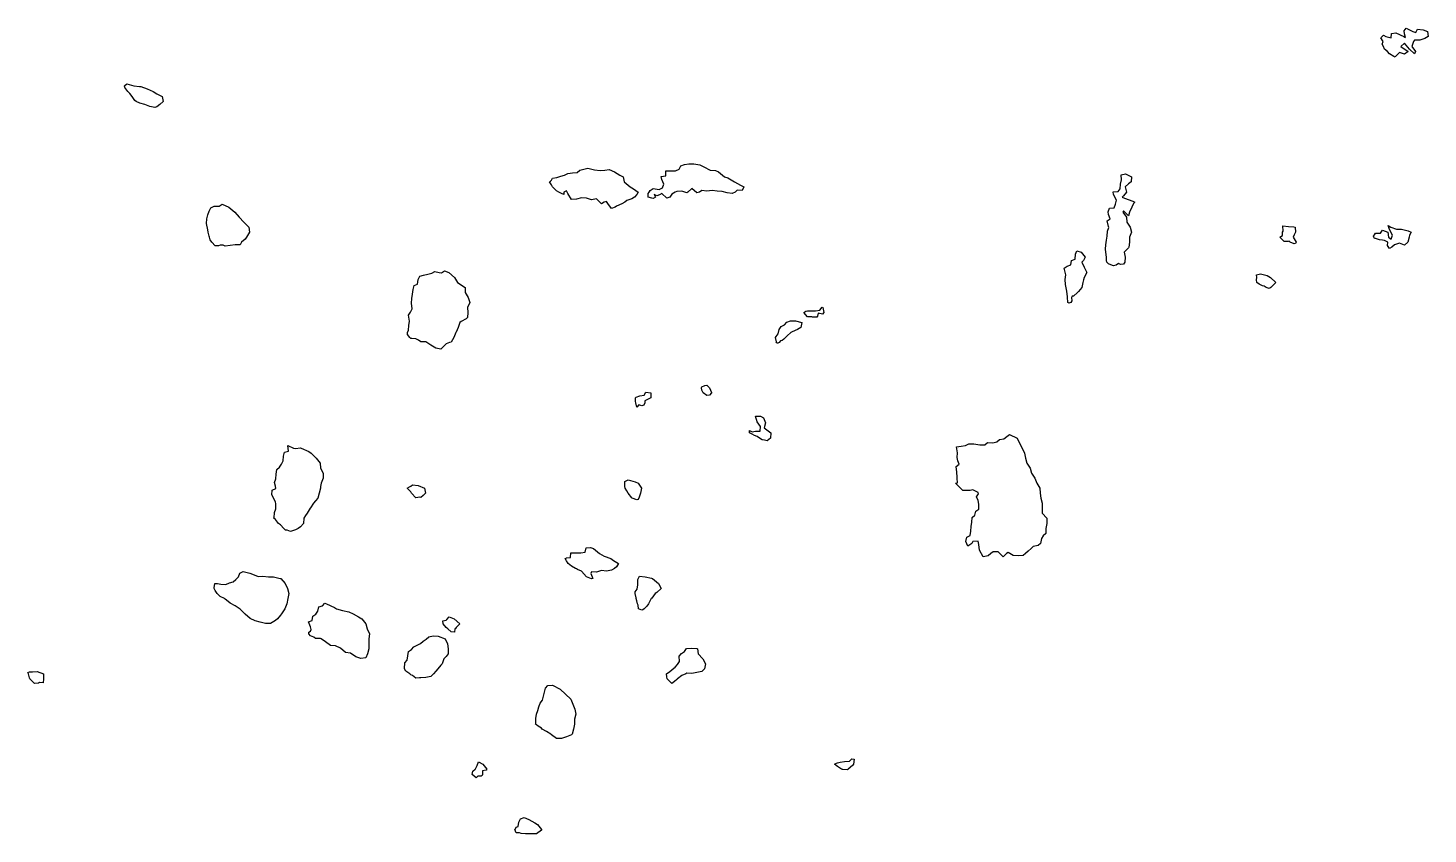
# Model space of a CAD drawing. Extents: x 450006 to 454999, y 6465006 to 6474995.
# Drawn here: x 450700 to 451258, y 6467679 to 6468000 of the extents above; entities that cross this region are included whole.
import ezdxf

# ---------------------------------------------------------------- set-up
doc = ezdxf.new("R2010")
doc.units = 0

msp = doc.modelspace()

# ---------------------------------------------------------------- linework, layer by layer
at = {"layer": '1010'}
for points in [[(451241, 6467991.96), (451240.6, 6467993), (451240.04, 6467993.94), (451240.44, 6467995), (451239.5, 6467996.48), (451240.54, 6467997.44), (451241.52, 6467997), (451243.6, 6467996.38), (451243.78, 6467998.2), (451245.52, 6467998.46), (451248.66, 6467997), (451249.4, 6467996.58), (451249, 6467998), (451248.76, 6467999.22), (451249.64, 6468000.34), (451252.34, 6467999), (451253.46, 6467998.52), (451254.16, 6467999.82), (451256.42, 6467999.56), (451258.16, 6467999), (451258.32, 6467997), (451257, 6467996.12), (451255, 6467995.46), (451253, 6467995.54), (451252.58, 6467995), (451251.84, 6467993), (451253.34, 6467991), (451253, 6467990), (451251, 6467991.9), (451249, 6467994.3), (451247.52, 6467993), (451250.36, 6467991), (451249, 6467989.86), (451247, 6467990.52), (451245.34, 6467989), (451245.24, 6467988.74), (451245, 6467988.8), (451244.66, 6467989), (451243, 6467990), (451242.16, 6467991), (451241, 6467991.96), (451241, 6467991.96)], [(450739, 6467976.58), (450738.84, 6467977), (450738.8, 6467977.18), (450739, 6467977.4), (450739.86, 6467978.12), (450742.62, 6467977.36), (450744.88, 6467977.1), (450745.44, 6467977), (450747.92, 6467976.06), (450750.26, 6467975), (450751.82, 6467974.16), (450753.94, 6467973), (450754.28, 6467971), (450753, 6467969.88), (450751.78, 6467969), (450751, 6467968.64), (450749, 6467969.12), (450747, 6467969.92), (450745, 6467970.36), (450743.46, 6467971), (450743, 6467971.4), (450741.88, 6467973), (450741, 6467974.2), (450740.18, 6467975), (450739, 6467976.58), (450739, 6467976.58)], [(450909, 6467937.8), (450908.24, 6467939), (450908.64, 6467939.34), (450909, 6467939.7), (450909.4, 6467940.58), (450911.16, 6467940.82), (450912.72, 6467941.26), (450914.26, 6467941.72), (450915.6, 6467942.38), (450917.34, 6467942.64), (450919.24, 6467942.74), (450920.32, 6467943.66), (450921.9, 6467944.08), (450923.48, 6467944.5), (450926.12, 6467943.86), (450928.44, 6467943.54), (450930.24, 6467943.74), (450932, 6467943.98), (450934.2, 6467943), (450936.24, 6467941.74), (450937.54, 6467941), (450937.94, 6467939), (450940.42, 6467937), (450941.72, 6467936.26), (450943.58, 6467935), (450943, 6467934.04), (450942.12, 6467933), (450941, 6467932.22), (450939, 6467931.58), (450938.24, 6467931), (450937, 6467930.34), (450935, 6467929.32), (450934.46, 6467929), (450933, 6467928.46), (450931.52, 6467930.46), (450931, 6467931.22), (450929.98, 6467931), (450929, 6467930.34), (450927, 6467932.34), (450925, 6467931.86), (450923, 6467932.54), (450921, 6467932.66), (450919, 6467932.18), (450917, 6467932.02), (450915.52, 6467934.46), (450915, 6467935.46), (450913.98, 6467935), (450913.98, 6467934), (450913, 6467934.36), (450912, 6467935), (450911, 6467935.42), (450909.42, 6467937), (450909, 6467937.8), (450909, 6467937.8)], [(450949, 6467932.52), (450947.54, 6467933), (450947.54, 6467934.44), (450948, 6467935), (450948.32, 6467935.66), (450949.56, 6467936.42), (450952, 6467935.98), (450953.32, 6467936.66), (450953.82, 6467938.16), (450953, 6467940), (450952.74, 6467941.24), (450954.58, 6467941.4), (450954.6, 6467943.38), (450956.56, 6467943.42), (450958.48, 6467943.5), (450959.94, 6467944.04), (450960.58, 6467945.4), (450962, 6467945.98), (450963.7, 6467946.28), (450965.76, 6467946.22), (450968.1, 6467945.88), (450969.78, 6467945), (450972.32, 6467943.66), (450974.44, 6467943.54), (450975.56, 6467943), (450977.98, 6467941), (450979.32, 6467940.66), (450982.02, 6467939), (450984.3, 6467937.68), (450985.68, 6467937), (450985, 6467935.56), (450983, 6467935.68), (450982.26, 6467935), (450981, 6467934.36), (450979, 6467934.64), (450977, 6467935.18), (450975, 6467935.36), (450973, 6467935.6), (450971, 6467935.38), (450969, 6467935.56), (450967.98, 6467935), (450967, 6467934.66), (450965, 6467936.36), (450963.32, 6467935), (450963, 6467934.74), (450961, 6467935.32), (450959, 6467935.22), (450958.32, 6467935), (450957, 6467934.12), (450956.14, 6467933), (450955, 6467932.52), (450953, 6467934.44), (450952.08, 6467933.9), (450951, 6467933.46), (450949.98, 6467934), (450950.44, 6467933), (450949.5, 6467932.48), (450949, 6467932.52), (450949, 6467932.52)], [(451131, 6467906.34), (451130.36, 6467907), (451130.2, 6467907.78), (451130.2, 6467909), (451130.06, 6467909.92), (451129.78, 6467912.2), (451130, 6467913.98), (451130.14, 6467915.84), (451130.52, 6467917.46), (451130.64, 6467919.34), (451131.14, 6467920.84), (451131, 6467921.24), (451130.5, 6467923.48), (451131.64, 6467924.34), (451131, 6467926.1), (451130.86, 6467927.12), (451131.42, 6467928.56), (451133.32, 6467928.66), (451133.76, 6467930.22), (451134.22, 6467931.76), (451133, 6467934), (451132.9, 6467935.08), (451134.84, 6467935.14), (451135.66, 6467936.32), (451135.84, 6467938.14), (451136.18, 6467939.8), (451136.1, 6467941.88), (451137.76, 6467942.22), (451140.22, 6467941), (451140, 6467939), (451139, 6467938.32), (451137.66, 6467937), (451138.16, 6467935), (451137, 6467933.44), (451136.48, 6467933), (451137.42, 6467932.56), (451140.66, 6467931.32), (451141.44, 6467931), (451141, 6467930.46), (451140.28, 6467929), (451139.4, 6467927), (451139, 6467925.56), (451137, 6467927.54), (451136.66, 6467927), (451138.22, 6467925), (451138.36, 6467923), (451139.66, 6467921), (451140.2, 6467919), (451139.38, 6467917), (451139.32, 6467915), (451139.14, 6467913), (451139, 6467912.74), (451137.24, 6467911), (451137.7, 6467909), (451137.54, 6467907), (451137, 6467906.26), (451135.8, 6467906.18), (451135, 6467906.48), (451134.08, 6467905.9), (451133, 6467905.58), (451131.98, 6467906), (451131, 6467906.34), (451131, 6467906.34)], [(450773, 6467916), (450772.74, 6467917), (450772.56, 6467917.42), (450772.28, 6467919), (450772.08, 6467919.9), (450771.52, 6467922.46), (450771.72, 6467924.26), (450772.06, 6467925.92), (450772.6, 6467927.38), (450773.34, 6467928.64), (450774.56, 6467929.42), (450776.58, 6467929.4), (450777.76, 6467930.22), (450780.42, 6467929), (450782.8, 6467927), (450784.6, 6467925), (450786.44, 6467923), (450788.4, 6467921), (450788.74, 6467919), (450787.54, 6467917), (450787, 6467916.2), (450785.5, 6467915), (450785, 6467914), (450783, 6467913.94), (450781, 6467913.72), (450779, 6467913.42), (450778.22, 6467913.76), (450777, 6467913.76), (450776.36, 6467913.62), (450775, 6467913.62), (450773.62, 6467915), (450773, 6467916), (450773, 6467916)], [(451201, 6467915.34), (451199.34, 6467917), (451200.34, 6467917.64), (451200.3, 6467919), (451200.62, 6467919.36), (451200.5, 6467921.48), (451202.78, 6467921.2), (451204.8, 6467921.18), (451205.38, 6467921), (451205.58, 6467919), (451205, 6467917.94), (451204.58, 6467917), (451205.82, 6467915), (451205.52, 6467914.46), (451205, 6467914.34), (451203.44, 6467915), (451203, 6467915.4), (451202.64, 6467915.34), (451201, 6467915.34), (451201, 6467915.34)], [(451237, 6467916.46), (451236.74, 6467917), (451236.6, 6467917.38), (451237, 6467917.98), (451237.42, 6467918.56), (451239.36, 6467918.62), (451240.24, 6467919.74), (451242.32, 6467919), (451242.62, 6467917), (451243.7, 6467916.28), (451244.18, 6467917.8), (451243, 6467920.02), (451242.38, 6467921.6), (451243.54, 6467921), (451245.82, 6467920.16), (451247.8, 6467920.18), (451250.44, 6467919.54), (451251.58, 6467919), (451251, 6467917.76), (451250.76, 6467917), (451250.28, 6467915), (451249, 6467913.8), (451247, 6467914.66), (451245, 6467913.96), (451243.9, 6467913), (451243, 6467912.56), (451242.24, 6467913.74), (451242.32, 6467915), (451241, 6467915.7), (451240.22, 6467915.76), (451239, 6467915.92), (451237.46, 6467916.52), (451237, 6467916.46), (451237, 6467916.46)], [(451115, 6467890.8), (451114.78, 6467891), (451114.8, 6467891.18), (451114.62, 6467893), (451114.7, 6467893.28), (451114.42, 6467895.56), (451113.82, 6467898.16), (451113.78, 6467900.2), (451113.96, 6467902.02), (451113.38, 6467904.6), (451114.52, 6467905.46), (451116, 6467905.98), (451116.3, 6467907.68), (451117.78, 6467908.2), (451117.8, 6467910.18), (451118.38, 6467911.6), (451120.08, 6467911), (451121.76, 6467909), (451121, 6467907.74), (451120.32, 6467907), (451121.32, 6467905), (451122.4, 6467903), (451121.32, 6467901), (451121, 6467900), (451120.78, 6467899), (451120.36, 6467897), (451119, 6467895.4), (451118.58, 6467895), (451117, 6467893.46), (451116.5, 6467893.48), (451116.28, 6467893), (451116.36, 6467891.62), (451115.98, 6467891), (451115.2, 6467890.78), (451115, 6467890.8), (451115, 6467890.8)], [(450853, 6467876.7), (450852.58, 6467877), (450851.7, 6467878.28), (450851.64, 6467879), (450852.04, 6467879.94), (450852.14, 6467881.84), (450852.46, 6467883.52), (450852.08, 6467885.9), (450852.8, 6467887.18), (450853.5, 6467888.48), (450853.24, 6467890.74), (450853.44, 6467892.54), (450853.7, 6467894.28), (450853.88, 6467896.1), (450854.28, 6467897.7), (450855.68, 6467898.3), (450855.86, 6467900.12), (450856.54, 6467901.44), (450858.08, 6467901.9), (450859.7, 6467902.28), (450861.32, 6467902.66), (450862.58, 6467903.4), (450864.28, 6467903), (450865.22, 6467902.76), (450866.44, 6467903.54), (450868.1, 6467903), (450870.36, 6467901), (450871.54, 6467899), (450874.66, 6467897), (450874.66, 6467895), (450875.78, 6467893), (450876.54, 6467891), (450875.54, 6467889), (450875.68, 6467887), (450875.5, 6467885), (450875, 6467884.46), (450873, 6467883.48), (450872.46, 6467883), (450871.9, 6467881), (450871, 6467879.12), (450870.86, 6467879), (450870.1, 6467877), (450869, 6467875.22), (450868.36, 6467875), (450867, 6467874.48), (450865.62, 6467873), (450865, 6467872.44), (450863, 6467872.78), (450861, 6467873.94), (450859, 6467875.28), (450858.72, 6467875.26), (450857, 6467875.34), (450856, 6467875.98), (450855, 6467876.48), (450853.34, 6467876.64), (450853, 6467876.7), (450853, 6467876.7)], [(451191, 6467898.3), (451190.1, 6467899), (451190, 6467899.98), (451190.16, 6467901), (451190, 6467901.98), (451191.56, 6467902.42), (451194.22, 6467901.76), (451195.54, 6467901), (451197.62, 6467899), (451197, 6467898.3), (451195.64, 6467897), (451195.3, 6467896.68), (451195, 6467896.62), (451193.86, 6467897), (451193, 6467897.48), (451192.32, 6467897.66), (451191, 6467898.3), (451191, 6467898.3)], [(451011, 6467885.24), (451009.64, 6467887), (451010.4, 6467887.58), (451011, 6467887.6), (451012.32, 6467887.66), (451014.3, 6467887.68), (451016, 6467887.98), (451016.88, 6467889.1), (451017.12, 6467889), (451017.5, 6467887), (451017, 6467886.4), (451015.24, 6467886.74), (451015, 6467885.54), (451014.78, 6467885.2), (451013, 6467885.2), (451012.74, 6467885.24), (451011, 6467885.24), (451011, 6467885.24)], [(450999, 6467874.84), (450998.62, 6467875), (450998.7, 6467875.28), (450998.28, 6467877), (450998.54, 6467877.44), (450999.42, 6467878.56), (450999.74, 6467880.24), (451000.62, 6467881.36), (451001.86, 6467882.12), (451002.84, 6467883.14), (451004.34, 6467883.64), (451006.3, 6467883.68), (451008.74, 6467883), (451008.34, 6467881), (451007, 6467880.18), (451005, 6467879.34), (451004.38, 6467879), (451003, 6467877.66), (451002.26, 6467877), (451001.66, 6467876.32), (451001, 6467875.84), (451000.28, 6467875.7), (450999.72, 6467875), (450999.2, 6467874.78), (450999, 6467874.84), (450999, 6467874.84)], [(450969, 6467856.08), (450968.78, 6467857), (450968.82, 6467857.16), (450969, 6467857.38), (450970.12, 6467857.86), (450971, 6467858), (450972.06, 6467857), (450972.8, 6467855.18), (450972.82, 6467855), (450971.98, 6467854), (450971, 6467853.88), (450969.5, 6467855), (450969, 6467856.08), (450969, 6467856.08)], [(450943, 6467849.32), (450942.66, 6467851), (450942.46, 6467851.52), (450942.46, 6467853), (450942.74, 6467853.24), (450944.22, 6467853.76), (450945.98, 6467854), (450946.66, 6467855.32), (450948.62, 6467855), (450948.62, 6467853), (450947, 6467852.22), (450946.18, 6467851.8), (450946.2, 6467851), (450945.88, 6467850.1), (450945, 6467849.82), (450943.78, 6467850.2), (450943, 6467849.32), (450943, 6467849.32)], [(450989, 6467838.48), (450988, 6467839), (450988, 6467839.98), (450989, 6467839.4), (450990.3, 6467839.68), (450992.2, 6467839.78), (450992.34, 6467841.64), (450991, 6467843.48), (450990.3, 6467845.68), (450992.3, 6467845.68), (450993.52, 6467845), (450994.26, 6467843), (450993.82, 6467841), (450996.48, 6467839), (450996.24, 6467837), (450995, 6467835.9), (450993.88, 6467836.1), (450993, 6467836.26), (450991.96, 6467837), (450991, 6467837.64), (450989.98, 6467838), (450989, 6467838.48), (450989, 6467838.48)], [(451071, 6467818.1), (451070.04, 6467819), (451070.82, 6467819.16), (451070.72, 6467821), (451070.64, 6467821.34), (451070.56, 6467823.42), (451070.36, 6467825.62), (451071.46, 6467826.52), (451071, 6467827.96), (451070.72, 6467829.26), (451070.84, 6467831.14), (451070.46, 6467833.52), (451072.24, 6467833.74), (451074.02, 6467833.96), (451075.36, 6467834.62), (451077.36, 6467834.62), (451079.7, 6467834.28), (451081.68, 6467834.3), (451082.8, 6467835.18), (451084.84, 6467835.14), (451086.46, 6467835.52), (451087.54, 6467836.44), (451089.32, 6467836.66), (451090.44, 6467837.54), (451091.52, 6467838.46), (451094.66, 6467837), (451095.48, 6467835), (451096.58, 6467833), (451097.56, 6467831), (451097.88, 6467829), (451098.42, 6467827), (451099.84, 6467825), (451100.36, 6467823), (451101.64, 6467821), (451102.46, 6467819), (451103.68, 6467817), (451103.78, 6467815), (451103.98, 6467813), (451104.52, 6467811), (451104.56, 6467809), (451104.54, 6467807), (451106.36, 6467805), (451106.44, 6467803), (451106.06, 6467801), (451105.98, 6467799), (451105, 6467798), (451104.28, 6467797), (451103.9, 6467795), (451103, 6467794.18), (451101, 6467793.74), (451100.12, 6467793), (451099, 6467791.86), (451097.98, 6467791), (451097, 6467790.2), (451095, 6467790), (451093, 6467790.2), (451091, 6467791.44), (451090.34, 6467791), (451089, 6467789.64), (451087, 6467791.6), (451085, 6467791.68), (451084.12, 6467791), (451083, 6467790), (451081, 6467789.62), (451079.62, 6467792.36), (451079.38, 6467794.6), (451079, 6467795.94), (451077, 6467795.78), (451076.56, 6467795), (451075, 6467793.86), (451074.16, 6467795.82), (451074.54, 6467797.44), (451075.82, 6467798.16), (451076.12, 6467799.86), (451076.28, 6467801.7), (451076.52, 6467803.46), (451076.62, 6467805.36), (451077.78, 6467806.2), (451078.16, 6467807.82), (451079.28, 6467808.7), (451079.32, 6467810.66), (451079, 6467812.16), (451078.42, 6467813.56), (451079.22, 6467814.76), (451079, 6467815.24), (451077, 6467816.34), (451075.84, 6467816.14), (451075, 6467816.12), (451073.88, 6467816.1), (451073, 6467816.12), (451072.06, 6467817), (451071, 6467818.1), (451071, 6467818.1)], [(450799, 6467804.5), (450798.34, 6467805), (450798.5, 6467805.48), (450798.6, 6467807), (450798.6, 6467807.38), (450799.2, 6467808.78), (450799.24, 6467810.74), (450799, 6467811.56), (450797.56, 6467814.42), (450797.78, 6467816.2), (450799.16, 6467816.82), (450799, 6467817.84), (450798.68, 6467819.3), (450799.22, 6467820.76), (450799.34, 6467822.64), (450799.56, 6467824.42), (450800.58, 6467825.4), (450801.4, 6467826.58), (450802.14, 6467827.84), (450802.2, 6467829.78), (450802.6, 6467831.38), (450804.18, 6467831.8), (450804.02, 6467833.96), (450806.24, 6467833), (450807.2, 6467832.78), (450808.84, 6467833.14), (450809.34, 6467833), (450812.32, 6467831.66), (450813.3, 6467831), (450815.32, 6467829), (450816.86, 6467827), (450816.92, 6467825), (450818.08, 6467823), (450817.98, 6467821), (450817.26, 6467819), (450817, 6467817.62), (450816.92, 6467817), (450816.46, 6467815), (450815.88, 6467813), (450815, 6467812), (450814.14, 6467811), (450813, 6467809.16), (450812.86, 6467809), (450811.64, 6467807), (450811, 6467806.18), (450810.38, 6467805), (450810.22, 6467803), (450809, 6467801.58), (450808.04, 6467801), (450807, 6467800.44), (450805, 6467799.74), (450803.7, 6467800.28), (450803, 6467800.3), (450802.4, 6467801), (450801, 6467802.42), (450800.26, 6467803), (450799, 6467804.5), (450799, 6467804.5)], [(450939, 6467815.96), (450938.44, 6467817), (450938.28, 6467817.7), (450938.26, 6467819), (450938.28, 6467819.7), (450939.58, 6467820.4), (450942.38, 6467819.6), (450943.62, 6467819), (450944.88, 6467817), (450944.48, 6467815), (450943.9, 6467813), (450943.46, 6467812.52), (450943, 6467812.34), (450941.16, 6467813), (450941, 6467813.12), (450939.62, 6467815), (450939, 6467815.96), (450939, 6467815.96)], [(450853, 6467815.54), (450851.46, 6467817), (450852.42, 6467817.56), (450853, 6467817.78), (450853.7, 6467818.28), (450855.96, 6467818.02), (450858.44, 6467817), (450858.8, 6467815), (450857.84, 6467814.14), (450857, 6467813.3), (450856.56, 6467813.42), (450855, 6467813.22), (450853.22, 6467815), (450853, 6467815.54), (450853, 6467815.54)], [(450915, 6467788.06), (450914.44, 6467789), (450914.82, 6467789.16), (450915, 6467789.2), (450916.6, 6467789.38), (450916.78, 6467791.2), (450918.72, 6467791.26), (450920.7, 6467791.28), (450922.44, 6467791.54), (450922.8, 6467793.18), (450924.54, 6467793.44), (450925.72, 6467793), (450928.16, 6467791), (450930, 6467789.98), (450932.66, 6467789), (450933.74, 6467788.24), (450935.7, 6467787), (450935, 6467785.74), (450934.16, 6467785), (450933, 6467784.3), (450931, 6467783.94), (450929, 6467784.26), (450927, 6467783.52), (450925, 6467783.64), (450924.66, 6467783), (450925.48, 6467781), (450925, 6467780.88), (450923, 6467781.72), (450921, 6467783.98), (450919.36, 6467784.62), (450919, 6467784.86), (450918.64, 6467785), (450917, 6467785.92), (450915.74, 6467787), (450915, 6467788.06), (450915, 6467788.06)], [(450775, 6467776.24), (450774.66, 6467777), (450774.64, 6467777.34), (450774.9, 6467779), (450774.9, 6467779.08), (450775.98, 6467779), (450777.2, 6467778.78), (450779.32, 6467778.66), (450780.72, 6467779.26), (450782.24, 6467779.74), (450783.3, 6467780.68), (450784.28, 6467781.7), (450784.84, 6467783.14), (450786.14, 6467783.84), (450788.88, 6467783.1), (450789.24, 6467783), (450792.16, 6467781.82), (450793.96, 6467782.02), (450796.26, 6467781.72), (450798.3, 6467781.68), (450800.9, 6467781.08), (450801.12, 6467781), (450802.88, 6467779), (450803.86, 6467777), (450804.3, 6467775), (450804.02, 6467773), (450803.52, 6467771), (450803, 6467769.54), (450802.82, 6467769), (450801.44, 6467767), (450801, 6467766.42), (450799.82, 6467765), (450799, 6467764.36), (450797, 6467763.1), (450795, 6467763.16), (450793, 6467763.58), (450791, 6467764.1), (450789, 6467765.1), (450787, 6467766.78), (450785, 6467768.76), (450783, 6467770.1), (450781, 6467771.18), (450780.14, 6467771.84), (450779, 6467772.82), (450778.66, 6467773), (450777, 6467773.86), (450775.86, 6467775), (450775, 6467776.24), (450775, 6467776.24)], [(450943, 6467772.14), (450942.76, 6467773), (450942.72, 6467773.26), (450942.36, 6467775), (450942.32, 6467775.66), (450943.22, 6467776.76), (450943.48, 6467778.5), (450943.38, 6467780.6), (450944.08, 6467781.9), (450946.32, 6467781.66), (450948.88, 6467781.1), (450949.24, 6467781), (450951.7, 6467779), (450952.68, 6467777), (450951, 6467775.5), (450950.3, 6467775), (450949, 6467773.24), (450948.78, 6467773), (450947.72, 6467771), (450947, 6467769.94), (450946, 6467769), (450945.46, 6467768.52), (450945, 6467768.38), (450943.72, 6467769), (450943.56, 6467770.42), (450943.34, 6467771), (450943, 6467772.14), (450943, 6467772.14)], [(450813, 6467758.16), (450812.32, 6467759), (450812.32, 6467759.66), (450813, 6467760.06), (450813.26, 6467760.72), (450813, 6467761.72), (450812.16, 6467763.82), (450813.62, 6467764.36), (450813.94, 6467766.04), (450815.12, 6467766.86), (450815.92, 6467768.06), (450816.26, 6467769.72), (450817.82, 6467770.16), (450818.76, 6467771.22), (450819.36, 6467771), (450822.52, 6467769.46), (450823.42, 6467769), (450825.76, 6467768.22), (450828.22, 6467767.76), (450830.04, 6467767), (450832.18, 6467765.8), (450833.42, 6467765), (450835.1, 6467763), (450835.64, 6467761), (450836.46, 6467759), (450836.2, 6467757), (450836.22, 6467755), (450836.22, 6467753), (450835.68, 6467751), (450835, 6467749.46), (450833, 6467749.22), (450831, 6467749.88), (450829, 6467751.24), (450827, 6467751.6), (450825, 6467753.22), (450823, 6467754.16), (450821, 6467754.3), (450819, 6467755.76), (450817.22, 6467757), (450817, 6467757.1), (450816.92, 6467757.06), (450815, 6467757.16), (450814.3, 6467757.68), (450813, 6467758.16), (450813, 6467758.16)], [(450867, 6467761.5), (450865.8, 6467763), (450865.76, 6467764.22), (450867, 6467764.42), (450867.3, 6467764.68), (450868.26, 6467765.72), (450870.24, 6467765), (450872.52, 6467763), (450871, 6467761.46), (450870.82, 6467761.16), (450870.54, 6467761), (450870.4, 6467759.58), (450869, 6467759.84), (450867.66, 6467761), (450867, 6467761.5), (450867, 6467761.5)], [(450851, 6467744.1), (450850.42, 6467745), (450850.42, 6467745.56), (450850.58, 6467747), (450850.58, 6467747.4), (450851.46, 6467748.52), (450851.8, 6467750.18), (450852.06, 6467751.92), (450853.3, 6467752.68), (450854.18, 6467753.8), (450855.48, 6467754.5), (450856.86, 6467755.12), (450857.9, 6467756.08), (450859.06, 6467756.92), (450860.2, 6467757.78), (450861.86, 6467758.12), (450863.92, 6467758.06), (450866.72, 6467757), (450867.54, 6467755), (450867.92, 6467753), (450867.84, 6467751), (450867, 6467749.96), (450866.1, 6467749), (450865.4, 6467747), (450865, 6467746.44), (450863.68, 6467745), (450863, 6467744.14), (450862.02, 6467743), (450861, 6467742.04), (450859, 6467741.58), (450857, 6467741.42), (450856.48, 6467741.5), (450855, 6467741.38), (450853.58, 6467742.4), (450853, 6467742.68), (450852.64, 6467743), (450851, 6467744.1), (450851, 6467744.1)], [(450955, 6467741.9), (450954.82, 6467743), (450954.92, 6467743.06), (450955, 6467743.14), (450956.12, 6467743.86), (450957.16, 6467744.82), (450958.32, 6467745.66), (450959.26, 6467746.72), (450960.06, 6467747.92), (450959.9, 6467750.08), (450960.82, 6467751.16), (450962.1, 6467751.88), (450962.8, 6467753.18), (450964.66, 6467753.32), (450966.9, 6467753.08), (450967.16, 6467753), (450967.5, 6467751), (450969.32, 6467749), (450970.44, 6467747), (450970, 6467745), (450969, 6467744.02), (450967, 6467743.56), (450965, 6467743.22), (450963, 6467743.32), (450962.52, 6467743), (450961, 6467742.44), (450959.28, 6467741), (450959.16, 6467740.82), (450959, 6467740.74), (450958.04, 6467739.94), (450957, 6467739.26), (450955.16, 6467741), (450955, 6467741.9), (450955, 6467741.9)], [(450701, 6467741.4), (450700.56, 6467743), (450700.42, 6467743.56), (450701, 6467743.9), (450702.2, 6467743.78), (450704.04, 6467743.94), (450706.54, 6467743), (450706.62, 6467741), (450706.52, 6467739.46), (450705, 6467739.62), (450704.62, 6467739.36), (450703, 6467739.2), (450701.2, 6467741), (450701, 6467741.4), (450701, 6467741.4)], [(450903, 6467722.74), (450902.68, 6467723), (450902.74, 6467723.24), (450902.76, 6467725), (450902.78, 6467725.2), (450903.04, 6467726.94), (450903.56, 6467728.42), (450904.04, 6467729.94), (450904.58, 6467731.4), (450905.44, 6467732.54), (450905.82, 6467734.16), (450906.18, 6467735.8), (450906.66, 6467737.32), (450907.58, 6467738.4), (450909.42, 6467738.56), (450912.5, 6467737), (450914.58, 6467735), (450916.8, 6467733), (450917.54, 6467731), (450918.38, 6467729), (450918.7, 6467727), (450918.14, 6467725), (450918.18, 6467723), (450917.82, 6467721), (450917.26, 6467719), (450917, 6467718.78), (450915, 6467718), (450913, 6467717.22), (450911, 6467717.28), (450909, 6467718.76), (450908.78, 6467719), (450907, 6467720.08), (450905.36, 6467721), (450905, 6467721.34), (450903.72, 6467722.26), (450903, 6467722.74), (450903, 6467722.74)], [(450879, 6467701.6), (450877.4, 6467703), (450877.7, 6467704.28), (450878.62, 6467705), (450878.72, 6467705.26), (450879.4, 6467706.58), (450879.94, 6467708.04), (450881.72, 6467707), (450883.28, 6467705), (450883, 6467704.66), (450881.54, 6467704.44), (450881.56, 6467703), (450881.4, 6467702.58), (450881, 6467702.32), (450879.64, 6467702.34), (450879, 6467701.6), (450879, 6467701.6)], [(451023, 6467706.18), (451021.84, 6467707), (451022.56, 6467707.42), (451023, 6467707.54), (451024.06, 6467707.92), (451025.82, 6467708.16), (451027.78, 6467708.2), (451028.78, 6467709.2), (451029.62, 6467709), (451029.4, 6467707), (451029, 6467706.58), (451027.32, 6467705), (451027.14, 6467704.84), (451027, 6467704.8), (451025.08, 6467704.9), (451025, 6467704.9), (451024.62, 6467705), (451023, 6467706.18), (451023, 6467706.18)], [(450895, 6467679.76), (450894.4, 6467681), (450894.66, 6467681.32), (450895, 6467681.96), (450895.78, 6467682.2), (450896.02, 6467683.96), (450896.68, 6467685.3), (450898.14, 6467685.84), (450900.04, 6467685), (450902.36, 6467683.62), (450903.44, 6467683), (450905.1, 6467681), (450905, 6467680.74), (450903, 6467679.24), (450901, 6467679.24), (450900.74, 6467679.24), (450899, 6467679.26), (450898.62, 6467679.36), (450897, 6467679.46), (450896.3, 6467679.68), (450895, 6467679.76), (450895, 6467679.76)]]:
    msp.add_lwpolyline(points, dxfattribs=at)

doc.saveas('drawing.dxf')
